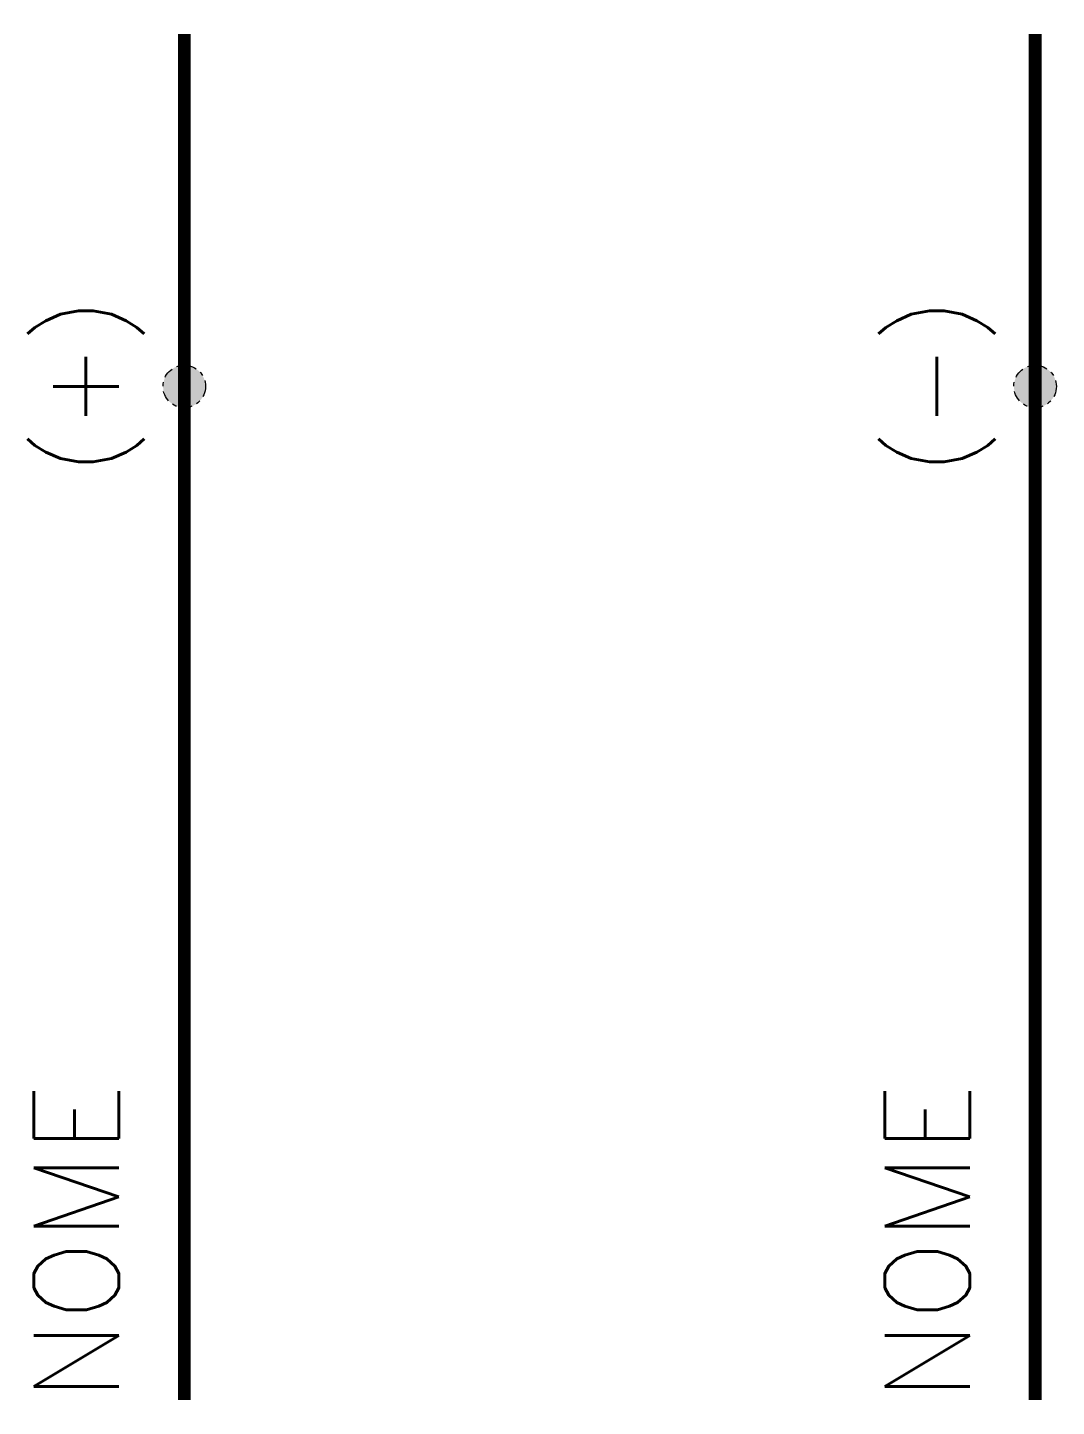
# Model space of a CAD drawing. Header units: millimetres. Extents: x -3.7 to 20.5, y -32.3 to 0.1.
import ezdxf
from ezdxf.enums import TextEntityAlignment as Align

# ---------------------------------------------------------------- set-up
doc = ezdxf.new("R2010")
doc.units = ezdxf.units.MM
doc.linetypes.add('DASHDOT2', pattern=[0.5, 0.25, -0.125, 0, -0.125])
doc.styles.add('ROMANS', font='romans')

msp = doc.modelspace()

# ---------------------------------------------------------------- hatches: boundary and pattern name
at = {"linetype": 'DASHDOT2'}
for points in [[(0.5, -8.29, 1), (-0.5, -8.29, 1)], [(20.5, -8.29, 1), (19.5, -8.29, 1)]]:
    msp.add_hatch(color=7, dxfattribs=at).paths.add_polyline_path(points)

# ---------------------------------------------------------------- linework, layer by layer
at = {"const_width": 0.3}
for points in [[(0, -32.13), (0, 0)], [(20, -32.13), (20, 0)]]:
    msp.add_lwpolyline(points, dxfattribs=at)
at = {"color": 7, "linetype": 'DASHDOT2'}
for centre in [(0, -8.29), (20, -8.29)]:
    msp.add_circle(centre, 0.5, dxfattribs=at)

# ---------------------------------------------------------------- texts
at = {"style": 'ROMANS', "flags": 4}
for tag, text, p in [('(+)', '(+)', (-1, -8.29)), ('(-)', '(-)', (19, -8.29))]:
    msp.add_attdef(tag, text=text, height=1.8, rotation=90, dxfattribs=at).set_placement(p, align=Align.BOTTOM_CENTER)
for p in [(-2.536, -32.151), (17.464, -32.151)]:
    msp.add_attdef('NOME', text='NOME', height=2, rotation=90, dxfattribs=at).set_placement(p, align=Align.MIDDLE_LEFT)

doc.saveas('drawing.dxf')
